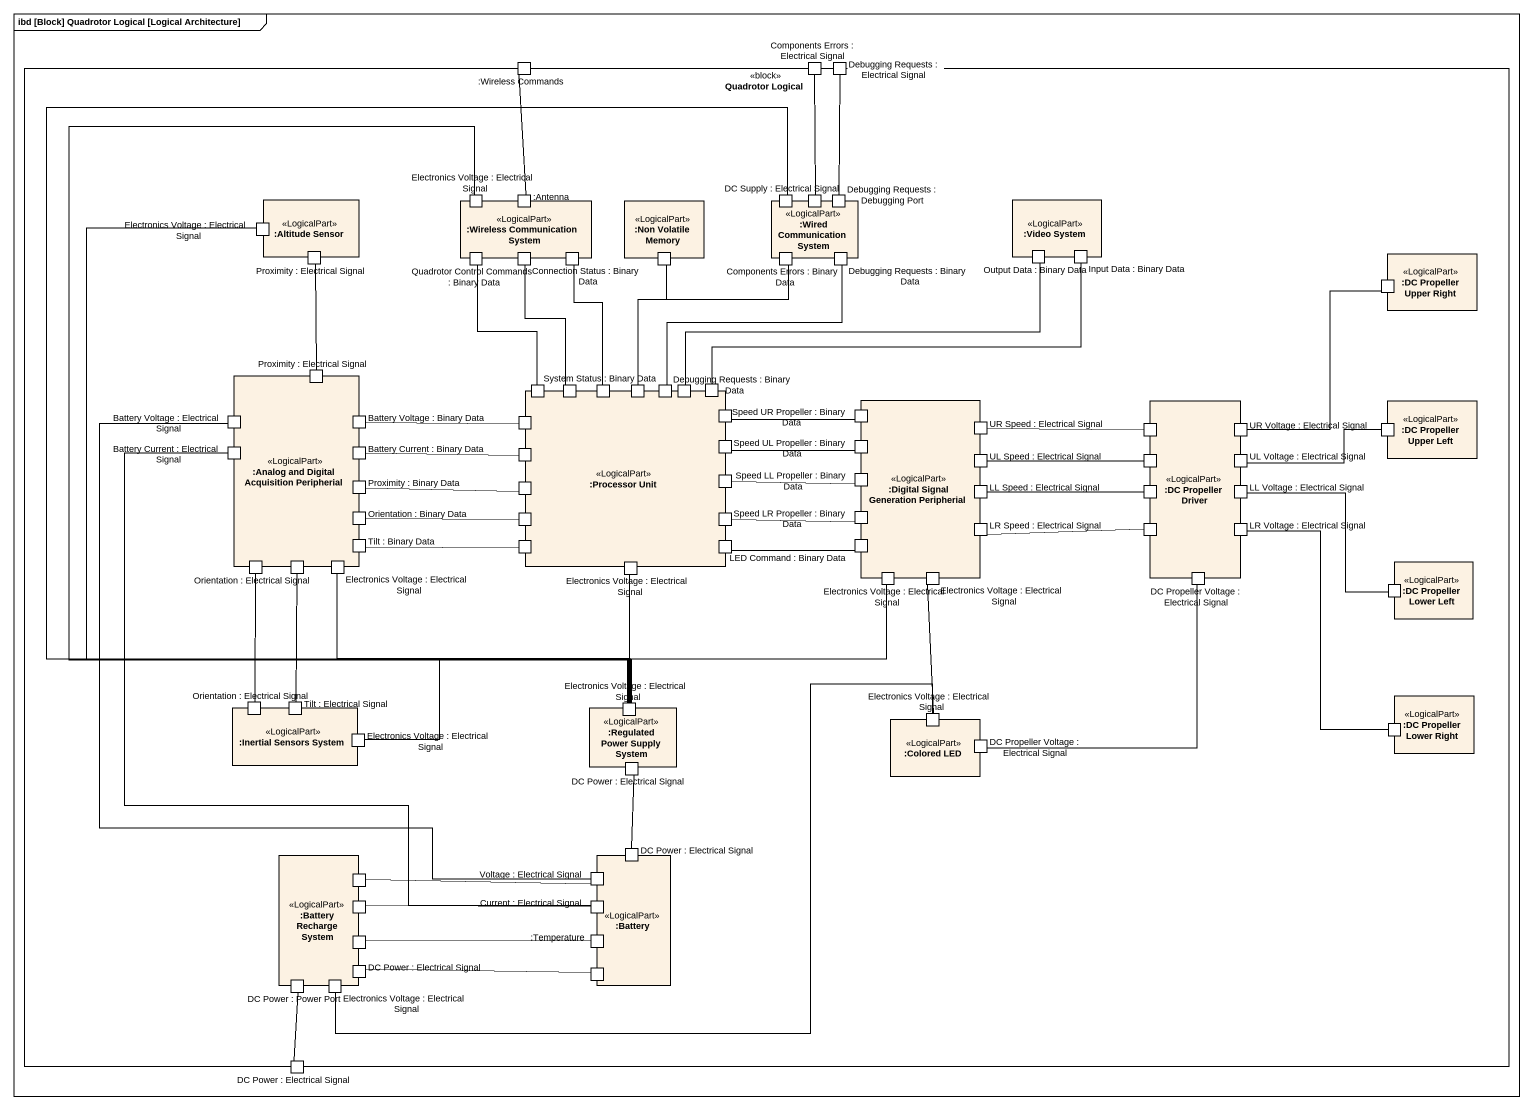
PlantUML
@startuml
mainframe ibd [Block] Quadrotor Logical [Logical Architecture]
rectangle "Quadrotor Logical" as Quadrotor_Logical <<block>> {
  port ":Wireless Commands" as Wireless_Commands <<ProxyPort>>
  port "Components Errors : Electrical Signal" as Components_Errors <<ProxyPort>>
  port "Debugging Requests : Electrical Signal" as Debugging_Requests <<ProxyPort>>
  rectangle ":Altitude Sensor" as Altitude_Sensor <<LogicalPart>> {
    port "Electronics Voltage : Electrical Signal" as Electronics_Voltage <<ProxyPort>>
    port "Proximity : Electrical Signal" as Proximity <<ProxyPort>>
  }
  rectangle ":Wireless Communication System" as Wireless_Communication <<LogicalPart>> {
    port "Electronics Voltage : Electrical Signal" as Electronics_Voltage_2 <<ProxyPort>>
    port ":Antenna" as Antenna <<FullPort>>
    port "Quadrotor Control Commands : Binary Data" as Quadrotor_Control_Commands <<ProxyPort>>
    port "Connection Status : Binary Data" as Connection_Status <<ProxyPort>>
    port " " as port2 <<ProxyPort>>
  }
  rectangle ":Non Volatile Memory" as Non_Volatile_Memory <<LogicalPart>> {
    port " " as port3 <<ProxyPort>>
  }
  rectangle ":Wired Communication System" as Wired_Communication_System <<LogicalPart>> {
    port "DC Supply : Electrical Signal" as DC_Supply <<ProxyPort>>
    port " " as port1 <<FullPort>>
    port "Debugging Requests : Debugging Port" as Debugging_Requests_2 <<FullPort>>
    port "Components Errors : Binary Data" as Components_Errors_2 <<ProxyPort>>
    port "Debugging Requests : Binary Data" as Debugging_Requests_3 <<ProxyPort>>
  }
  rectangle ":Video System" as Video_System <<LogicalPart>> {
    port "Output Data : Binary Data" as Output_Data <<ProxyPort>>
    port "Input Data : Binary Data" as Input_Data <<ProxyPort>>
  }
  rectangle ":DC Propeller Upper Right" as DC_Propeller_Upper_Right <<LogicalPart>> {
    port " " as port4 <<ProxyPort>>
  }
  rectangle ":Analog and Digital Acquisition Peripherial" as Analog_and_Digital <<LogicalPart>> {
    port "Proximity : Electrical Signal" as Proximity_2 <<ProxyPort>>
    port "Battery Voltage : Electrical Signal" as Battery_Voltage <<ProxyPort>>
    port "Battery Voltage : Binary Data" as Battery_Voltage_2 <<ProxyPort>>
    port "Battery Current : Electrical Signal" as Battery_Current <<ProxyPort>>
    port "Battery Current : Binary Data" as Battery_Current_2 <<ProxyPort>>
    port "Proximity : Binary Data" as Proximity_3 <<ProxyPort>>
    port "Orientation : Binary Data" as Orientation <<ProxyPort>>
    port "Orientation : Electrical Signal" as Orientation_2 <<ProxyPort>>
    port " " as port23 <<ProxyPort>>
    port "Electronics Voltage : Electrical Signal" as Electronics_Voltage_3 <<ProxyPort>>
    port "Tilt : Binary Data" as Tilt <<ProxyPort>>
  }
  rectangle ":Processor Unit" as Processor_Unit <<LogicalPart>> {
    port " " as port5 <<ProxyPort>>
    port " " as port6 <<ProxyPort>>
    port " " as port7 <<ProxyPort>>
    port "System Status : Binary Data" as System_Status <<ProxyPort>>
    port " " as port8 <<ProxyPort>>
    port "Debugging Requests : Binary Data" as Debugging_Requests_4 <<ProxyPort>>
    port " " as port9 <<ProxyPort>>
    port " " as port10
    port " " as port11 <<ProxyPort>>
    port " " as port12 <<ProxyPort>>
    port " " as port13 <<ProxyPort>>
    port " " as port17 <<ProxyPort>>
    port " " as port18 <<ProxyPort>>
    port " " as port20 <<ProxyPort>>
    port " " as port21 <<ProxyPort>>
    port " " as port24 <<ProxyPort>>
    port "Electronics Voltage : Electrical Signal" as Electronics_Voltage_4 <<ProxyPort>>
    port " " as port25 <<ProxyPort>>
  }
  rectangle ":Digital Signal Generation Peripherial" as Digital_Signal_Generation <<LogicalPart>> {
    port "Speed UR Propeller : Binary Data" as Speed_UR_Propeller <<ProxyPort>>
    port "Speed UL Propeller : Binary Data" as Speed_UL_Propeller <<ProxyPort>>
    port "UL Speed : Electrical Signal" as UL_Speed <<ProxyPort>>
    port "UR Speed : Electrical Signal" as UR_Speed <<ProxyPort>>
    port "Speed LL Propeller : Binary Data" as Speed_LL_Propeller <<ProxyPort>>
    port "LL Speed : Electrical Signal" as LL_Speed <<ProxyPort>>
    port "Speed LR Propeller : Binary Data" as Speed_LR_Propeller <<ProxyPort>>
    port "LR Speed : Electrical Signal" as LR_Speed <<ProxyPort>>
    port "LED Command : Binary Data" as LED_Command <<ProxyPort>>
    port "Electronics Voltage : Electrical Signal" as Electronics_Voltage_5 <<ProxyPort>>
    port "Electronics Voltage : Electrical Signal" as Electronics_Voltage_6 <<ProxyPort>>
  }
  rectangle ":DC Propeller Driver" as DC_Propeller_Driver <<LogicalPart>> {
    port " " as port14 <<ProxyPort>>
    port " " as port15 <<ProxyPort>>
    port "UL Voltage : Electrical Signal" as UL_Voltage <<ProxyPort>>
    port "UR Voltage : Electrical Signal" as UR_Voltage <<ProxyPort>>
    port " " as port19 <<ProxyPort>>
    port "LL Voltage : Electrical Signal" as LL_Voltage <<ProxyPort>>
    port " " as port22 <<ProxyPort>>
    port "LR Voltage : Electrical Signal" as LR_Voltage <<ProxyPort>>
    port "DC Propeller Voltage : Electrical Signal" as DC_Propeller_Voltage <<ProxyPort>>
  }
  rectangle ":DC Propeller Upper Left" as DC_Propeller_Upper_Left <<LogicalPart>> {
    port " " as port16 <<ProxyPort>>
  }
  rectangle ":DC Propeller Lower Left" as DC_Propeller_Lower_Left <<LogicalPart>> {
    port " " as port26 <<ProxyPort>>
  }
  rectangle ":Inertial Sensors System" as Inertial_Sensors_System <<LogicalPart>> {
    port "Orientation : Electrical Signal" as Orientation_3 <<ProxyPort>>
    port "Tilt : Electrical Signal" as Tilt_2 <<ProxyPort>>
    port "Electronics Voltage : Electrical Signal" as Electronics_Voltage_9 <<ProxyPort>>
  }
  rectangle ":Regulated Power Supply System" as Regulated_Power_Supply <<LogicalPart>> {
    port "Electronics Voltage : Electrical Signal" as Electronics_Voltage_7 <<ProxyPort>>
    port "DC Power : Electrical Signal" as DC_Power <<ProxyPort>>
  }
  rectangle ":Colored LED" as Colored_LED <<LogicalPart>> {
    port "Electronics Voltage : Electrical Signal" as Electronics_Voltage_8 <<ProxyPort>>
    port "DC Propeller Voltage : Electrical Signal" as DC_Propeller_Voltage_2 <<ProxyPort>>
  }
  rectangle ":DC Propeller Lower Right" as DC_Propeller_Lower_Right <<LogicalPart>> {
    port " " as port27 <<ProxyPort>>
  }
  rectangle ":Battery Recharge System" as Battery_Recharge_System <<LogicalPart>> {
    port " " as port28 <<ProxyPort>>
    port " " as port29 <<ProxyPort>>
    port " " as port30 <<ProxyPort>>
    port "DC Power : Power Port" as DC_Power_3 <<FullPort>>
    port "Electronics Voltage : Electrical Signal" as Electronics_Voltage_10 <<ProxyPort>>
    port "DC Power : Electrical Signal" as DC_Power_4 <<ProxyPort>>
  }
  rectangle ":Battery" as Battery <<LogicalPart>> {
    port "Voltage : Electrical Signal" as Voltage <<ProxyPort>>
    port "DC Power : Electrical Signal" as DC_Power_2 <<ProxyPort>>
    port "Current : Electrical Signal" as Current <<ProxyPort>>
    port ":Temperature" as Temperature <<ProxyPort>>
    port " " as port31 <<ProxyPort>>
  }
  port "DC Power : Electrical Signal" as DC_Power_5 <<ProxyPort>>
}
Wireless_Commands -- Antenna
Debugging_Requests -- Debugging_Requests_2
Electronics_Voltage -- Electronics_Voltage_7
Electronics_Voltage_2 -- Electronics_Voltage_7
DC_Supply -- Electronics_Voltage_7
port1 -up- Components_Errors
Proximity -- Proximity_2
Quadrotor_Control_Commands -- port6
Connection_Status -- port7
Debugging_Requests_3 -- Debugging_Requests_4
Output_Data -left- port9
Battery_Voltage_2 -right- port5
System_Status -up- port2
port8 -up- port3
port8 -up- Components_Errors_2
port10 -right- Input_Data
port11 -right- Speed_UR_Propeller
Battery_Current_2 -right- port12
port13 -right- Speed_UL_Propeller
UL_Speed -right- port14
UR_Speed -right- port15
UL_Voltage -right- port16
UR_Voltage -up- port4
Proximity_3 -right- port17
port18 -right- Speed_LL_Propeller
LL_Speed -right- port19
LL_Voltage -- port26
Orientation -right- port20
port21 -right- Speed_LR_Propeller
LR_Speed -right- port22
LR_Voltage -- port27
Tilt -right- port24
port25 -right- LED_Command
Electronics_Voltage_6 -- Electronics_Voltage_8
Orientation_3 -up- Orientation_2
Tilt_2 -up- port23
Electronics_Voltage_7 -left- Electronics_Voltage_3
Electronics_Voltage_7 -up- Electronics_Voltage_4
Electronics_Voltage_7 -right- Electronics_Voltage_5
Electronics_Voltage_7 -left- Electronics_Voltage_9
DC_Propeller_Voltage_2 -up- DC_Propeller_Voltage
Voltage -up- Battery_Voltage
Voltage -left- port28
DC_Power_2 -up- DC_Power
Current -up- Battery_Current
Current -left- port29
Temperature -left- port30
Electronics_Voltage_10 -right- Electronics_Voltage_8
DC_Power_4 -right- port31
DC_Power_5 -up- DC_Power_3
@enduml
